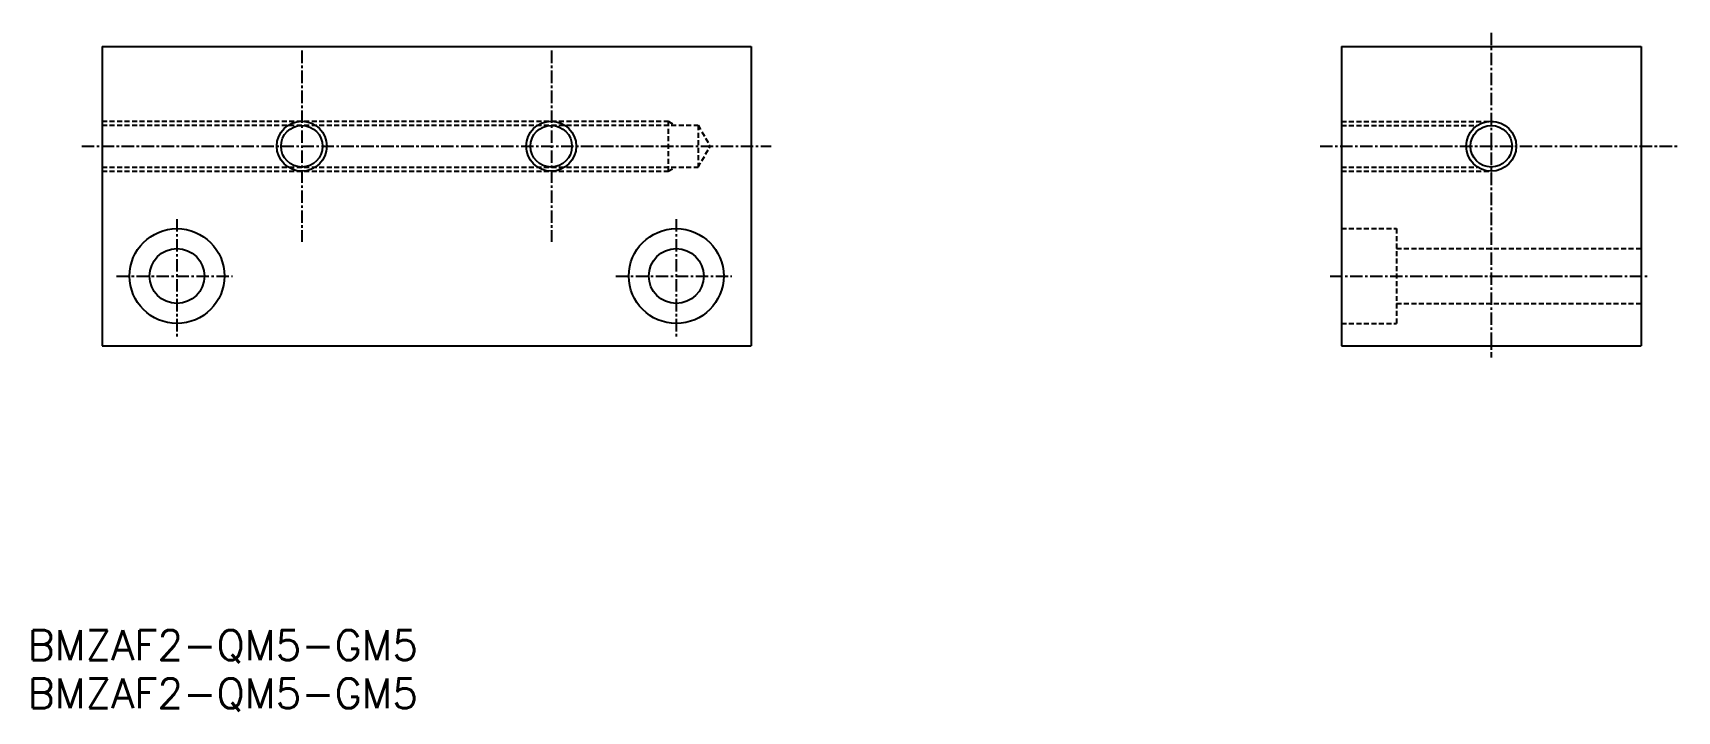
# Model space of a CAD drawing. Extents: x 567 to 731, y 204 to 272.
import ezdxf

# ---------------------------------------------------------------- set-up
doc = ezdxf.new("R2010")
doc.units = 0
doc.linetypes.add('CENTER', pattern=[2, 1.25, -0.25, 0.25, -0.25])
doc.linetypes.add('DASHED', pattern=[0.75, 0.5, -0.25])
doc.layers.get('0').update_dxf_attribs({"linetype": 'CONTINUOUS'})
doc.layers.add('CENTER', color=1, linetype='CENTER')
doc.styles.get("Standard").update_dxf_attribs({"font": 'txt.shx', "bigfont": '@extfont2.shx'})

msp = doc.modelspace()

# ---------------------------------------------------------------- linework, layer by layer
at = {"color": 7, "linetype": 'CONTINUOUS'}
for p, q in [((573.6, 270.45), (638.6, 270.45)), ((573.6, 270.45), (573.6, 240.45)), ((638.6, 270.45), (638.6, 240.45)), ((697.72, 270.45), (727.72, 270.45)), ((697.72, 270.45), (697.72, 240.45)), ((727.72, 270.45), (727.72, 240.45)), ((573.6, 240.45), (638.6, 240.45)), ((697.72, 240.45), (727.72, 240.45))]:
    msp.add_line(p, q, dxfattribs=at)
at = {"color": 3, "linetype": 'DASHED'}
for p, q in [((573.6, 262.95), (630.29, 262.95)), ((573.6, 262.55), (633.29, 262.55)), ((630.29, 262.95), (630.29, 257.95)), ((630.29, 262.95), (630.89, 262.6)), ((633.29, 262.55), (633.29, 258.35)), ((633.29, 262.55), (634.5, 260.45)), ((697.72, 262.94), (712.94, 262.94)), ((697.72, 262.54), (711.35, 262.54)), ((633.29, 258.35), (634.5, 260.45)), ((573.6, 258.35), (633.29, 258.35)), ((573.6, 257.95), (630.29, 257.95)), ((630.29, 257.95), (630.89, 258.3)), ((697.72, 258.35), (711.36, 258.35)), ((697.72, 257.95), (712.75, 257.95)), ((697.72, 252.2), (703.22, 252.2)), ((703.22, 252.2), (703.22, 242.7)), ((703.22, 250.2), (727.72, 250.2)), ((703.22, 244.7), (727.72, 244.7)), ((697.72, 242.7), (703.22, 242.7))]:
    msp.add_line(p, q, dxfattribs=at)
at = {"color": 3, "linetype": 'CONTINUOUS'}
for centre in [(593.6, 260.45), (618.58, 260.45), (712.72, 260.45)]:
    msp.add_circle(centre, 2.5, dxfattribs=at)
at = {"color": 7, "linetype": 'CONTINUOUS'}
for centre, radius in [((593.6, 260.45), 2.08), ((618.58, 260.45), 2.08), ((712.72, 260.45), 2.08), ((581.1, 247.45), 4.75), ((631.1, 247.45), 4.75), ((581.1, 247.45), 2.75), ((631.1, 247.45), 2.75)]:
    msp.add_circle(centre, radius, dxfattribs=at)
at = {"layer": 'CENTER', "color": 1, "linetype": 'CENTER'}
for p, q in [((712.72, 271.81), (712.72, 239.29)), ((593.6, 270.03), (593.6, 250.87)), ((618.6, 270.03), (618.6, 250.87)), ((571.56, 260.45), (640.6, 260.45)), ((695.58, 260.45), (731.33, 260.45)), ((581.1, 253.15), (581.1, 241.22)), ((631.1, 253.15), (631.1, 241.22)), ((575.05, 247.45), (586.67, 247.45)), ((625.05, 247.45), (636.67, 247.45)), ((696.59, 247.45), (728.48, 247.45))]:
    msp.add_line(p, q, dxfattribs=at)

# ---------------------------------------------------------------- texts
at = {"color": 7, "linetype": 'CONTINUOUS'}
for p in [(566.16, 208.98), (566.16, 204.15)]:
    msp.add_text('BMZAF2-QM5-GM5', height=3, dxfattribs=at).set_placement(p)

doc.saveas('drawing.dxf')
